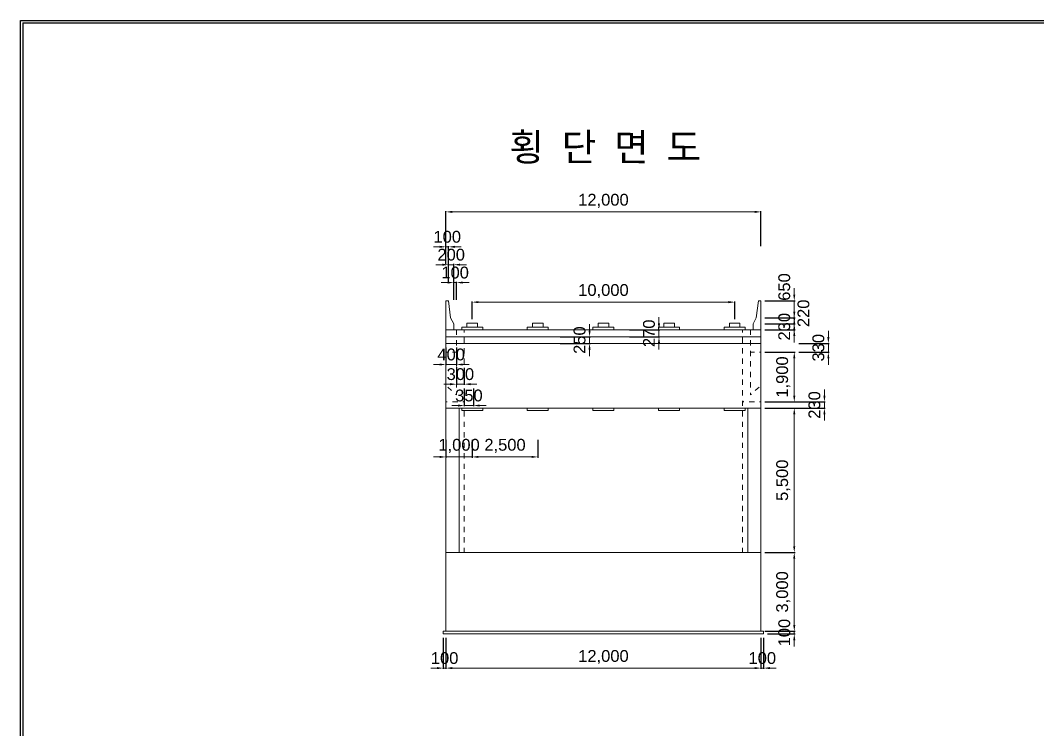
# Model space of a CAD drawing. Header units: metres. Extents: x -5059821 to -4982321, y -15782685 to -15728685.
# Drawn here: x -5059821 to -5021071, y -15755685 to -15728685 of the extents above; entities that cross this region are included whole.
import ezdxf
from ezdxf.enums import TextEntityAlignment as Align

# ---------------------------------------------------------------- set-up
doc = ezdxf.new("R2010")
doc.units = ezdxf.units.M
doc.header["$MEASUREMENT"] = 0
doc.layers.get('Defpoints').update_dxf_attribs({"lineweight": 0})
for name, color, linetype, lineweight in [('A-DIM01', 1, 'Continuous', 0), ('Concrete', 4, 'Continuous', 0), ('Shoe', 5, 'Continuous', 0), ('Text', 3, 'Continuous', 0)]:
    doc.layers.add(name, color=color, linetype=linetype, lineweight=lineweight)
doc.styles.get("Standard").update_dxf_attribs({"font": '', "height": 5})
doc.styles.add('style2', font='arial.ttf')
doc.styles.add('돋움', font='')
doc.styles.get('STANDARD').set_extended_font_data('GulimChe')
doc.styles.get('돋움').set_extended_font_data('Dotum')
doc.dimstyles.new('DIM01', dxfattribs={"dimtxt": 3.5, "dimasz": 0.8, "dimexe": 2, "dimexo": 10, "dimgap": 1.25, "dimtad": 1, "dimdec": 0, "dimzin": 0, "dimtxsty": '돋움', "dimcen": 0.09, "dimclrd": 1, "dimclre": 1, "dimclrt": 256, "dimadec": 0, "dimazin": 0, "dimtfac": 0.072, "dimtdec": 0, "dimtix": 1, "dimtmove": 2, "dimatfit": 3, "dimfxl": 1, "dimtolj": 1, "dimtzin": 0, "dimlwd": -1, "dimarcsym": 0})

# ---------------------------------------------------------------- blocks, each defined once
blk = doc.blocks.new('*D73')
at = {"layer": 'A-DIM01', "color": 1, "lineweight": -2}
for p, q in [((-5043609.867925, -15744653.787149), (-5043609.867925, -15745333.915286)), ((-5042609.867925, -15744653.287149), (-5042609.867925, -15745333.915286))]:
    blk.add_line(p, q, dxfattribs=at)
at = {"layer": 'A-DIM01', "color": 1}
for p, q in [((-5043849.867925, -15745303.915286), (-5044089.867925, -15745303.915286)), ((-5043609.867925, -15745303.915286), (-5042609.867925, -15745303.915286)), ((-5042369.867925, -15745303.915286), (-5042129.867925, -15745303.915286))]:
    blk.add_line(p, q, dxfattribs=at)
for points in [[(-5043849.867925, -15745263.915286), (-5043849.867925, -15745343.915286), (-5043609.867925, -15745303.915286)], [(-5042369.867925, -15745263.915286), (-5042369.867925, -15745343.915286), (-5042609.867925, -15745303.915286)]]:
    blk.add_solid(points, dxfattribs=at)
at = {"layer": 'Defpoints', "color": 0}
for p in [(-5043609.867925, -15744503.787149), (-5042609.867925, -15744503.287149), (-5042609.867925, -15745303.915286)]:
    blk.add_point(p, dxfattribs=at)
at = {"layer": 'A-DIM01', "color": 7, "insert": (-5043109.867925, -15744883.485545), "char_height": 450, "attachment_point": 5, "style": 'style2'}
blk.add_mtext('\\A1;1,000', dxfattribs=at)
blk = doc.blocks.new('*D75')
at = {"layer": 'A-DIM01', "color": 1, "lineweight": -2}
for p, q in [((-5042609.867925, -15744653.287149), (-5042609.867925, -15745333.415286)), ((-5040109.867925, -15744652.787149), (-5040109.867925, -15745333.415286))]:
    blk.add_line(p, q, dxfattribs=at)
at = {"layer": 'A-DIM01', "color": 1}
blk.add_line((-5042369.867925, -15745303.415286), (-5040349.867925, -15745303.415286), dxfattribs=at)
for points in [[(-5042369.867925, -15745263.415286), (-5042369.867925, -15745343.415286), (-5042609.867925, -15745303.415286)], [(-5040349.867925, -15745263.415286), (-5040349.867925, -15745343.415286), (-5040109.867925, -15745303.415286)]]:
    blk.add_solid(points, dxfattribs=at)
at = {"layer": 'Defpoints', "color": 0}
for p in [(-5042609.867925, -15744503.287149), (-5040109.867925, -15744502.787149), (-5040109.867925, -15745303.415286)]:
    blk.add_point(p, dxfattribs=at)
at = {"layer": 'A-DIM01', "color": 7, "insert": (-5041359.867925, -15744882.985545), "char_height": 450, "attachment_point": 5, "style": 'style2'}
blk.add_mtext('\\A1;2,500', dxfattribs=at)
blk = doc.blocks.new('*D77')
at = {"layer": 'A-DIM01', "color": 1, "lineweight": -2}
for p, q in [((-5042909.867925, -15742697.343289), (-5042909.867925, -15743377.471426)), ((-5042559.867925, -15742696.843289), (-5042559.867925, -15743377.471426))]:
    blk.add_line(p, q, dxfattribs=at)
at = {"layer": 'A-DIM01', "color": 1}
for p, q in [((-5043149.867925, -15743347.471426), (-5043389.867925, -15743347.471426)), ((-5042909.867925, -15743347.471426), (-5042559.867925, -15743347.471426)), ((-5042319.867925, -15743347.471426), (-5042079.867925, -15743347.471426))]:
    blk.add_line(p, q, dxfattribs=at)
for points in [[(-5043149.867925, -15743307.471426), (-5043149.867925, -15743387.471426), (-5042909.867925, -15743347.471426)], [(-5042319.867925, -15743307.471426), (-5042319.867925, -15743387.471426), (-5042559.867925, -15743347.471426)]]:
    blk.add_solid(points, dxfattribs=at)
at = {"layer": 'Defpoints', "color": 0}
for p in [(-5042909.867925, -15742547.343289), (-5042559.867925, -15742546.843289), (-5042559.867925, -15743347.471426)]:
    blk.add_point(p, dxfattribs=at)
at = {"layer": 'A-DIM01', "color": 7, "insert": (-5042734.867925, -15742967.560103), "char_height": 450, "attachment_point": 5, "style": 'style2'}
blk.add_mtext('\\A1;350', dxfattribs=at)
blk = doc.blocks.new('*D79')
at = {"layer": 'A-DIM01', "color": 1, "lineweight": -2}
for p, q in [((-5043209.867925, -15741884.534485), (-5043209.867925, -15742564.662622)), ((-5042909.867925, -15741912.111054), (-5042909.867925, -15742564.662622))]:
    blk.add_line(p, q, dxfattribs=at)
at = {"layer": 'A-DIM01', "color": 1}
for p, q in [((-5043449.867925, -15742534.662622), (-5043689.867925, -15742534.662622)), ((-5043209.867925, -15742534.662622), (-5042909.867925, -15742534.662622)), ((-5042669.867925, -15742534.662622), (-5042429.867925, -15742534.662622))]:
    blk.add_line(p, q, dxfattribs=at)
for points in [[(-5043449.867925, -15742494.662622), (-5043449.867925, -15742574.662622), (-5043209.867925, -15742534.662622)], [(-5042669.867925, -15742494.662622), (-5042669.867925, -15742574.662622), (-5042909.867925, -15742534.662622)]]:
    blk.add_solid(points, dxfattribs=at)
at = {"layer": 'Defpoints', "color": 0}
for p in [(-5043209.867925, -15741734.534485), (-5042909.867925, -15741762.111054), (-5042909.867925, -15742534.662622)]:
    blk.add_point(p, dxfattribs=at)
at = {"layer": 'A-DIM01', "color": 7, "insert": (-5043059.867925, -15742154.751299), "char_height": 450, "attachment_point": 5, "style": 'style2'}
blk.add_mtext('\\A1;300', dxfattribs=at)
blk = doc.blocks.new('*D81')
at = {"layer": 'A-DIM01', "color": 1, "lineweight": -2}
for p, q in [((-5043609.867925, -15741135.970569), (-5043609.867925, -15741816.098706)), ((-5043209.867925, -15741132.111054), (-5043209.867925, -15741816.098706))]:
    blk.add_line(p, q, dxfattribs=at)
at = {"layer": 'A-DIM01', "color": 1}
for p, q in [((-5043849.867925, -15741786.098706), (-5044089.867925, -15741786.098706)), ((-5043609.867925, -15741786.098706), (-5043209.867925, -15741786.098706)), ((-5042969.867925, -15741786.098706), (-5042729.867925, -15741786.098706))]:
    blk.add_line(p, q, dxfattribs=at)
for points in [[(-5043849.867925, -15741746.098706), (-5043849.867925, -15741826.098706), (-5043609.867925, -15741786.098706)], [(-5042969.867925, -15741746.098706), (-5042969.867925, -15741826.098706), (-5043209.867925, -15741786.098706)]]:
    blk.add_solid(points, dxfattribs=at)
at = {"layer": 'Defpoints', "color": 0}
for p in [(-5043609.867925, -15740985.970569), (-5043209.867925, -15740982.111054), (-5043209.867925, -15741786.098706)]:
    blk.add_point(p, dxfattribs=at)
at = {"layer": 'A-DIM01', "color": 7, "insert": (-5043409.867925, -15741406.340862), "char_height": 450, "attachment_point": 5, "style": 'style2'}
blk.add_mtext('\\A1;400', dxfattribs=at)
blk = doc.blocks.new('*D83')
at = {"layer": 'A-DIM01', "color": 1}
for p, q in [((-5043849.867925, -15737306.278162), (-5044089.867925, -15737306.278162)), ((-5043509.867925, -15737306.278162), (-5043609.867925, -15737306.278162)), ((-5043269.867925, -15737306.278162), (-5043029.867925, -15737306.278162))]:
    blk.add_line(p, q, dxfattribs=at)
at = {"layer": 'A-DIM01', "color": 1, "lineweight": -2}
for p, q in [((-5043609.867925, -15737956.906299), (-5043609.867925, -15737276.278162)), ((-5043509.867925, -15737956.906299), (-5043509.867925, -15737276.278162))]:
    blk.add_line(p, q, dxfattribs=at)
at = {"layer": 'A-DIM01', "color": 1}
for points in [[(-5043849.867925, -15737266.278162), (-5043849.867925, -15737346.278162), (-5043609.867925, -15737306.278162)], [(-5043269.867925, -15737266.278162), (-5043269.867925, -15737346.278162), (-5043509.867925, -15737306.278162)]]:
    blk.add_solid(points, dxfattribs=at)
at = {"layer": 'Defpoints', "color": 0}
for p in [(-5043609.867925, -15737306.278162), (-5043609.867925, -15738106.906299), (-5043509.867925, -15738106.906299)]:
    blk.add_point(p, dxfattribs=at)
at = {"layer": 'A-DIM01', "color": 7, "insert": (-5043559.867925, -15736926.520317), "char_height": 450, "attachment_point": 5, "style": 'style2'}
blk.add_mtext('\\A1;100', dxfattribs=at)
blk = doc.blocks.new('*D85')
at = {"layer": 'A-DIM01', "color": 1}
for p, q in [((-5043749.867925, -15737986.906299), (-5043989.867925, -15737986.906299)), ((-5043309.867925, -15737986.906299), (-5043509.867925, -15737986.906299)), ((-5043069.867925, -15737986.906299), (-5042829.867925, -15737986.906299))]:
    blk.add_line(p, q, dxfattribs=at)
at = {"layer": 'A-DIM01', "color": 1, "lineweight": -2}
for p, q in [((-5043509.867925, -15738637.534435), (-5043509.867925, -15737956.906299)), ((-5043309.867925, -15738637.534435), (-5043309.867925, -15737956.906299))]:
    blk.add_line(p, q, dxfattribs=at)
at = {"layer": 'A-DIM01', "color": 1}
for points in [[(-5043749.867925, -15737946.906299), (-5043749.867925, -15738026.906299), (-5043509.867925, -15737986.906299)], [(-5043069.867925, -15737946.906299), (-5043069.867925, -15738026.906299), (-5043309.867925, -15737986.906299)]]:
    blk.add_solid(points, dxfattribs=at)
at = {"layer": 'Defpoints', "color": 0}
for p in [(-5043509.867925, -15737986.906299), (-5043509.867925, -15738787.534435), (-5043309.867925, -15738787.534435)]:
    blk.add_point(p, dxfattribs=at)
at = {"layer": 'A-DIM01', "color": 7, "insert": (-5043409.867925, -15737607.148454), "char_height": 450, "attachment_point": 5, "style": 'style2'}
blk.add_mtext('\\A1;200', dxfattribs=at)
blk = doc.blocks.new('*D87')
at = {"layer": 'A-DIM01', "color": 1}
for p, q in [((-5043549.867925, -15738667.534435), (-5043789.867925, -15738667.534435)), ((-5043209.867925, -15738667.534435), (-5043309.867925, -15738667.534435)), ((-5042969.867925, -15738667.534435), (-5042729.867925, -15738667.534435))]:
    blk.add_line(p, q, dxfattribs=at)
at = {"layer": 'A-DIM01', "color": 1, "lineweight": -2}
for p, q in [((-5043309.867925, -15739318.162572), (-5043309.867925, -15738637.534435)), ((-5043209.867925, -15739318.162572), (-5043209.867925, -15738637.534435))]:
    blk.add_line(p, q, dxfattribs=at)
at = {"layer": 'A-DIM01', "color": 1}
for points in [[(-5043549.867925, -15738627.534435), (-5043549.867925, -15738707.534435), (-5043309.867925, -15738667.534435)], [(-5042969.867925, -15738627.534435), (-5042969.867925, -15738707.534435), (-5043209.867925, -15738667.534435)]]:
    blk.add_solid(points, dxfattribs=at)
at = {"layer": 'Defpoints', "color": 0}
for p in [(-5043309.867925, -15738667.534435), (-5043309.867925, -15739468.162572), (-5043209.867925, -15739468.162572)]:
    blk.add_point(p, dxfattribs=at)
at = {"layer": 'A-DIM01', "color": 7, "insert": (-5043259.867925, -15738287.776591), "char_height": 450, "attachment_point": 5, "style": 'style2'}
blk.add_mtext('\\A1;100', dxfattribs=at)
blk = doc.blocks.new('*D89')
at = {"layer": 'A-DIM01', "color": 1, "lineweight": -2}
for p, q in [((-5043609.867925, -15737276.278162), (-5043609.867925, -15735945.521888)), ((-5031610.117925, -15737274.673995), (-5031610.117925, -15735945.521888))]:
    blk.add_line(p, q, dxfattribs=at)
at = {"layer": 'A-DIM01', "color": 1}
blk.add_line((-5031850.117925, -15735975.521888), (-5043369.867925, -15735975.521888), dxfattribs=at)
for points in [[(-5043369.867925, -15735935.521888), (-5043369.867925, -15736015.521888), (-5043609.867925, -15735975.521888)], [(-5031850.117925, -15735935.521888), (-5031850.117925, -15736015.521888), (-5031610.117925, -15735975.521888)]]:
    blk.add_solid(points, dxfattribs=at)
at = {"layer": 'Defpoints', "color": 0}
for p in [(-5043609.867925, -15735975.521888), (-5043609.867925, -15737426.278162), (-5031610.117925, -15737424.673995)]:
    blk.add_point(p, dxfattribs=at)
at = {"layer": 'A-DIM01', "color": 7, "insert": (-5037609.992925, -15735555.092148), "char_height": 450, "attachment_point": 5, "style": 'style2'}
blk.add_mtext('\\A1;12,000', dxfattribs=at)
blk = doc.blocks.new('*D91')
at = {"layer": 'A-DIM01', "color": 1, "lineweight": -2}
for p, q in [((-5042609.867925, -15740062.111054), (-5042609.867925, -15739381.482917)), ((-5032609.867925, -15740062.111054), (-5032609.867925, -15739381.482917))]:
    blk.add_line(p, q, dxfattribs=at)
at = {"layer": 'A-DIM01', "color": 1}
blk.add_line((-5032849.867925, -15739411.482917), (-5042369.867925, -15739411.482917), dxfattribs=at)
for points in [[(-5042369.867925, -15739371.482917), (-5042369.867925, -15739451.482917), (-5042609.867925, -15739411.482917)], [(-5032849.867925, -15739371.482917), (-5032849.867925, -15739451.482917), (-5032609.867925, -15739411.482917)]]:
    blk.add_solid(points, dxfattribs=at)
at = {"layer": 'Defpoints', "color": 0}
for p in [(-5042609.867925, -15739411.482917), (-5042609.867925, -15740212.111054), (-5032609.867925, -15740212.111054)]:
    blk.add_point(p, dxfattribs=at)
at = {"layer": 'A-DIM01', "color": 7, "insert": (-5037609.867925, -15738991.053176), "char_height": 450, "attachment_point": 5, "style": 'style2'}
blk.add_mtext('\\A1;10,000', dxfattribs=at)
blk = doc.blocks.new('*D93')
at = {"layer": 'A-DIM01', "color": 1, "lineweight": -2}
for p, q in [((-5031459.867925, -15743442.111054), (-5030311.472973, -15743442.111054)), ((-5031459.867925, -15748942.111054), (-5030311.472973, -15748942.111054))]:
    blk.add_line(p, q, dxfattribs=at)
at = {"layer": 'A-DIM01', "color": 1}
blk.add_line((-5030341.472973, -15748702.111054), (-5030341.472973, -15743682.111054), dxfattribs=at)
for points in [[(-5030381.472973, -15743682.111054), (-5030301.472973, -15743682.111054), (-5030341.472973, -15743442.111054)], [(-5030381.472973, -15748702.111054), (-5030301.472973, -15748702.111054), (-5030341.472973, -15748942.111054)]]:
    blk.add_solid(points, dxfattribs=at)
at = {"layer": 'Defpoints', "color": 0}
for p in [(-5031609.867925, -15743442.111054), (-5030341.472973, -15743442.111054), (-5031609.867925, -15748942.111054)]:
    blk.add_point(p, dxfattribs=at)
at = {"layer": 'A-DIM01', "color": 7, "insert": (-5030761.902714, -15746192.111054), "char_height": 450, "attachment_point": 5, "rotation": 90, "style": 'style2'}
blk.add_mtext('\\A1;5,500', dxfattribs=at)
blk = doc.blocks.new('*D95')
at = {"layer": 'A-DIM01', "color": 1}
for p, q in [((-5029193.078022, -15742972.111054), (-5029193.078022, -15742732.111054)), ((-5029193.078022, -15743442.111054), (-5029193.078022, -15743212.111054)), ((-5029193.078022, -15743682.111054), (-5029193.078022, -15743922.111054))]:
    blk.add_line(p, q, dxfattribs=at)
at = {"layer": 'A-DIM01', "color": 1, "lineweight": -2}
for p, q in [((-5030311.472973, -15743212.111054), (-5029163.078022, -15743212.111054)), ((-5030311.472973, -15743442.111054), (-5029163.078022, -15743442.111054))]:
    blk.add_line(p, q, dxfattribs=at)
at = {"layer": 'A-DIM01', "color": 1}
for points in [[(-5029233.078022, -15742972.111054), (-5029153.078022, -15742972.111054), (-5029193.078022, -15743212.111054)], [(-5029233.078022, -15743682.111054), (-5029153.078022, -15743682.111054), (-5029193.078022, -15743442.111054)]]:
    blk.add_solid(points, dxfattribs=at)
at = {"layer": 'Defpoints', "color": 0}
for p in [(-5030461.472973, -15743212.111054), (-5029193.078022, -15743212.111054), (-5030461.472973, -15743442.111054)]:
    blk.add_point(p, dxfattribs=at)
at = {"layer": 'A-DIM01', "color": 7, "insert": (-5029572.989345, -15743327.111054), "char_height": 450, "attachment_point": 5, "rotation": 90, "style": 'style2'}
blk.add_mtext('\\A1;230', dxfattribs=at)
blk = doc.blocks.new('*D97')
at = {"layer": 'A-DIM01', "color": 1, "lineweight": -2}
for p, q in [((-5031459.867925, -15741312.111054), (-5030311.472973, -15741312.111054)), ((-5031459.867925, -15743212.111054), (-5030311.472973, -15743212.111054))]:
    blk.add_line(p, q, dxfattribs=at)
at = {"layer": 'A-DIM01', "color": 1}
blk.add_line((-5030341.472973, -15742972.111054), (-5030341.472973, -15741552.111054), dxfattribs=at)
for points in [[(-5030381.472973, -15741552.111054), (-5030301.472973, -15741552.111054), (-5030341.472973, -15741312.111054)], [(-5030381.472973, -15742972.111054), (-5030301.472973, -15742972.111054), (-5030341.472973, -15743212.111054)]]:
    blk.add_solid(points, dxfattribs=at)
at = {"layer": 'Defpoints', "color": 0}
for p in [(-5031609.867925, -15741312.111054), (-5030341.472973, -15741312.111054), (-5031609.867925, -15743212.111054)]:
    blk.add_point(p, dxfattribs=at)
at = {"layer": 'A-DIM01', "color": 7, "insert": (-5030761.902714, -15742262.111054), "char_height": 450, "attachment_point": 5, "rotation": 90, "style": 'style2'}
blk.add_mtext('\\A1;1,900', dxfattribs=at)
blk = doc.blocks.new('*D99')
at = {"layer": 'A-DIM01', "color": 1, "lineweight": -2}
for p, q in [((-5031459.867925, -15748942.111054), (-5030311.472973, -15748942.111054)), ((-5031459.867925, -15751942.111054), (-5030311.472973, -15751942.111054))]:
    blk.add_line(p, q, dxfattribs=at)
at = {"layer": 'A-DIM01', "color": 1}
blk.add_line((-5030341.472973, -15751702.111054), (-5030341.472973, -15749182.111054), dxfattribs=at)
for points in [[(-5030381.472973, -15749182.111054), (-5030301.472973, -15749182.111054), (-5030341.472973, -15748942.111054)], [(-5030381.472973, -15751702.111054), (-5030301.472973, -15751702.111054), (-5030341.472973, -15751942.111054)]]:
    blk.add_solid(points, dxfattribs=at)
at = {"layer": 'Defpoints', "color": 0}
for p in [(-5031609.867925, -15748942.111054), (-5030341.472973, -15748942.111054), (-5031609.867925, -15751942.111054)]:
    blk.add_point(p, dxfattribs=at)
at = {"layer": 'A-DIM01', "color": 7, "insert": (-5030761.902714, -15750442.111054), "char_height": 450, "attachment_point": 5, "rotation": 90, "style": 'style2'}
blk.add_mtext('\\A1;3,000', dxfattribs=at)
blk = doc.blocks.new('*D101')
at = {"layer": 'A-DIM01', "color": 1}
for p, q in [((-5030341.472973, -15751702.111054), (-5030341.472973, -15751462.111054)), ((-5030341.472973, -15752042.111054), (-5030341.472973, -15751942.111054)), ((-5030341.472973, -15752282.111054), (-5030341.472973, -15752522.111054))]:
    blk.add_line(p, q, dxfattribs=at)
at = {"layer": 'A-DIM01', "color": 1, "lineweight": -2}
for p, q in [((-5031359.867925, -15751942.111054), (-5030311.472973, -15751942.111054)), ((-5031359.867925, -15752042.111054), (-5030311.472973, -15752042.111054))]:
    blk.add_line(p, q, dxfattribs=at)
at = {"layer": 'A-DIM01', "color": 1}
for points in [[(-5030381.472973, -15751702.111054), (-5030301.472973, -15751702.111054), (-5030341.472973, -15751942.111054)], [(-5030381.472973, -15752282.111054), (-5030301.472973, -15752282.111054), (-5030341.472973, -15752042.111054)]]:
    blk.add_solid(points, dxfattribs=at)
at = {"layer": 'Defpoints', "color": 0}
for p in [(-5031509.867925, -15751942.111054), (-5031509.867925, -15752042.111054), (-5030341.472973, -15751942.111054)]:
    blk.add_point(p, dxfattribs=at)
at = {"layer": 'A-DIM01', "color": 7, "insert": (-5030721.230818, -15751992.111054), "char_height": 450, "attachment_point": 5, "rotation": 90, "style": 'style2'}
blk.add_mtext('\\A1;100', dxfattribs=at)
blk = doc.blocks.new('*D103')
at = {"layer": 'A-DIM01', "color": 1, "lineweight": -2}
for p, q in [((-5043709.867925, -15752192.111054), (-5043709.867925, -15753372.367327)), ((-5043609.867925, -15752192.111054), (-5043609.867925, -15753372.367327))]:
    blk.add_line(p, q, dxfattribs=at)
at = {"layer": 'A-DIM01', "color": 1}
for p, q in [((-5043949.867925, -15753342.367327), (-5044189.867925, -15753342.367327)), ((-5043709.867925, -15753342.367327), (-5043609.867925, -15753342.367327)), ((-5043369.867925, -15753342.367327), (-5043129.867925, -15753342.367327))]:
    blk.add_line(p, q, dxfattribs=at)
for points in [[(-5043949.867925, -15753302.367327), (-5043949.867925, -15753382.367327), (-5043709.867925, -15753342.367327)], [(-5043369.867925, -15753302.367327), (-5043369.867925, -15753382.367327), (-5043609.867925, -15753342.367327)]]:
    blk.add_solid(points, dxfattribs=at)
at = {"layer": 'Defpoints', "color": 0}
for p in [(-5043709.867925, -15752042.111054), (-5043609.867925, -15752042.111054), (-5043609.867925, -15753342.367327)]:
    blk.add_point(p, dxfattribs=at)
at = {"layer": 'A-DIM01', "color": 7, "insert": (-5043659.867925, -15752962.609483), "char_height": 450, "attachment_point": 5, "style": 'style2'}
blk.add_mtext('\\A1;100', dxfattribs=at)
blk = doc.blocks.new('*D105')
at = {"layer": 'A-DIM01', "color": 1, "lineweight": -2}
for p, q in [((-5031609.867925, -15752192.111054), (-5031609.867925, -15753372.367327)), ((-5031509.867925, -15752192.111054), (-5031509.867925, -15753372.367327))]:
    blk.add_line(p, q, dxfattribs=at)
at = {"layer": 'A-DIM01', "color": 1}
for p, q in [((-5031849.867925, -15753342.367327), (-5032089.867925, -15753342.367327)), ((-5031609.867925, -15753342.367327), (-5031509.867925, -15753342.367327)), ((-5031269.867925, -15753342.367327), (-5031029.867925, -15753342.367327))]:
    blk.add_line(p, q, dxfattribs=at)
for points in [[(-5031849.867925, -15753302.367327), (-5031849.867925, -15753382.367327), (-5031609.867925, -15753342.367327)], [(-5031269.867925, -15753302.367327), (-5031269.867925, -15753382.367327), (-5031509.867925, -15753342.367327)]]:
    blk.add_solid(points, dxfattribs=at)
at = {"layer": 'Defpoints', "color": 0}
for p in [(-5031609.867925, -15752042.111054), (-5031509.867925, -15752042.111054), (-5031509.867925, -15753342.367327)]:
    blk.add_point(p, dxfattribs=at)
at = {"layer": 'A-DIM01', "color": 7, "insert": (-5031559.867925, -15752962.609483), "char_height": 450, "attachment_point": 5, "style": 'style2'}
blk.add_mtext('\\A1;100', dxfattribs=at)
blk = doc.blocks.new('*D107')
at = {"layer": 'A-DIM01', "color": 1, "lineweight": -2}
for p, q in [((-5043609.867925, -15752192.111054), (-5043609.867925, -15753372.367327)), ((-5031609.867925, -15752192.111054), (-5031609.867925, -15753372.367327))]:
    blk.add_line(p, q, dxfattribs=at)
at = {"layer": 'A-DIM01', "color": 1}
blk.add_line((-5043369.867925, -15753342.367327), (-5031849.867925, -15753342.367327), dxfattribs=at)
for points in [[(-5043369.867925, -15753302.367327), (-5043369.867925, -15753382.367327), (-5043609.867925, -15753342.367327)], [(-5031849.867925, -15753302.367327), (-5031849.867925, -15753382.367327), (-5031609.867925, -15753342.367327)]]:
    blk.add_solid(points, dxfattribs=at)
at = {"layer": 'Defpoints', "color": 0}
for p in [(-5043609.867925, -15752042.111054), (-5031609.867925, -15752042.111054), (-5031609.867925, -15753342.367327)]:
    blk.add_point(p, dxfattribs=at)
at = {"layer": 'A-DIM01', "color": 7, "insert": (-5037609.867925, -15752921.937586), "char_height": 450, "attachment_point": 5, "style": 'style2'}
blk.add_mtext('\\A1;12,000', dxfattribs=at)
blk = doc.blocks.new('*D109')
at = {"layer": 'A-DIM01', "color": 1}
for p, q in [((-5029043.078022, -15740742.111054), (-5029043.078022, -15740502.111054)), ((-5029043.078022, -15741312.111054), (-5029043.078022, -15740982.111054)), ((-5029043.078022, -15741552.111054), (-5029043.078022, -15741792.111054))]:
    blk.add_line(p, q, dxfattribs=at)
at = {"layer": 'A-DIM01', "color": 1, "lineweight": -2}
for p, q in [((-5030161.472973, -15740982.111054), (-5029013.078022, -15740982.111054)), ((-5030161.472973, -15741312.111054), (-5029013.078022, -15741312.111054))]:
    blk.add_line(p, q, dxfattribs=at)
at = {"layer": 'A-DIM01', "color": 1}
for points in [[(-5029083.078022, -15740742.111054), (-5029003.078022, -15740742.111054), (-5029043.078022, -15740982.111054)], [(-5029083.078022, -15741552.111054), (-5029003.078022, -15741552.111054), (-5029043.078022, -15741312.111054)]]:
    blk.add_solid(points, dxfattribs=at)
at = {"layer": 'Defpoints', "color": 0}
for p in [(-5030311.472973, -15740982.111054), (-5029043.078022, -15740982.111054), (-5030311.472973, -15741312.111054)]:
    blk.add_point(p, dxfattribs=at)
at = {"layer": 'A-DIM01', "color": 7, "insert": (-5029422.989345, -15741147.111054), "char_height": 450, "attachment_point": 5, "rotation": 90, "style": 'style2'}
blk.add_mtext('\\A1;330', dxfattribs=at)
blk = doc.blocks.new('*D111')
at = {"layer": 'A-DIM01', "color": 1}
for p, q in [((-5030341.472973, -15739992.111054), (-5030341.472973, -15739752.111054)), ((-5030341.472973, -15740462.111054), (-5030341.472973, -15740232.111054)), ((-5030341.472973, -15740702.111054), (-5030341.472973, -15740942.111054))]:
    blk.add_line(p, q, dxfattribs=at)
at = {"layer": 'A-DIM01', "color": 1, "lineweight": -2}
for p, q in [((-5031459.867925, -15740232.111054), (-5030311.472973, -15740232.111054)), ((-5031459.867925, -15740462.111054), (-5030311.472973, -15740462.111054))]:
    blk.add_line(p, q, dxfattribs=at)
at = {"layer": 'A-DIM01', "color": 1}
for points in [[(-5030381.472973, -15739992.111054), (-5030301.472973, -15739992.111054), (-5030341.472973, -15740232.111054)], [(-5030381.472973, -15740702.111054), (-5030301.472973, -15740702.111054), (-5030341.472973, -15740462.111054)]]:
    blk.add_solid(points, dxfattribs=at)
at = {"layer": 'Defpoints', "color": 0}
for p in [(-5031609.867925, -15740232.111054), (-5030341.472973, -15740232.111054), (-5031609.867925, -15740462.111054)]:
    blk.add_point(p, dxfattribs=at)
at = {"layer": 'A-DIM01', "color": 7, "insert": (-5030721.384297, -15740347.111054), "char_height": 450, "attachment_point": 5, "rotation": 90, "style": 'style2'}
blk.add_mtext('\\A1;230', dxfattribs=at)
blk = doc.blocks.new('*D113')
at = {"layer": 'A-DIM01', "color": 1}
for p, q in [((-5030341.472973, -15739772.111054), (-5030341.472973, -15739532.111054)), ((-5030341.472973, -15740232.111054), (-5030341.472973, -15740012.111054)), ((-5030341.472973, -15740472.111054), (-5030341.472973, -15740712.111054))]:
    blk.add_line(p, q, dxfattribs=at)
at = {"layer": 'A-DIM01', "color": 1, "lineweight": -2}
for p, q in [((-5031459.867925, -15740012.111054), (-5030311.472973, -15740012.111054)), ((-5031459.867925, -15740232.111054), (-5030311.472973, -15740232.111054))]:
    blk.add_line(p, q, dxfattribs=at)
at = {"layer": 'A-DIM01', "color": 1}
for points in [[(-5030381.472973, -15739772.111054), (-5030301.472973, -15739772.111054), (-5030341.472973, -15740012.111054)], [(-5030381.472973, -15740472.111054), (-5030301.472973, -15740472.111054), (-5030341.472973, -15740232.111054)]]:
    blk.add_solid(points, dxfattribs=at)
at = {"layer": 'Defpoints', "color": 0}
for p in [(-5031609.867925, -15740012.111054), (-5031609.867925, -15740232.111054), (-5030341.472973, -15740012.111054)]:
    blk.add_point(p, dxfattribs=at)
at = {"layer": 'A-DIM01', "color": 7, "insert": (-5029989.786203, -15739837.945658), "char_height": 450, "attachment_point": 5, "rotation": 90, "style": 'style2'}
blk.add_mtext('\\A1;220', dxfattribs=at)
blk = doc.blocks.new('*D115')
at = {"layer": 'A-DIM01', "color": 1}
for p, q in [((-5030341.472973, -15739122.111054), (-5030341.472973, -15738882.111054)), ((-5030341.472973, -15740012.111054), (-5030341.472973, -15739362.111054)), ((-5030341.472973, -15740252.111054), (-5030341.472973, -15740492.111054))]:
    blk.add_line(p, q, dxfattribs=at)
at = {"layer": 'A-DIM01', "color": 1, "lineweight": -2}
for p, q in [((-5031459.867925, -15739362.111054), (-5030311.472973, -15739362.111054)), ((-5031459.867925, -15740012.111054), (-5030311.472973, -15740012.111054))]:
    blk.add_line(p, q, dxfattribs=at)
at = {"layer": 'A-DIM01', "color": 1}
for points in [[(-5030381.472973, -15739122.111054), (-5030301.472973, -15739122.111054), (-5030341.472973, -15739362.111054)], [(-5030381.472973, -15740252.111054), (-5030301.472973, -15740252.111054), (-5030341.472973, -15740012.111054)]]:
    blk.add_solid(points, dxfattribs=at)
at = {"layer": 'Defpoints', "color": 0}
for p in [(-5031609.867925, -15739362.111054), (-5030341.472973, -15739362.111054), (-5031609.867925, -15740012.111054)]:
    blk.add_point(p, dxfattribs=at)
at = {"layer": 'A-DIM01', "color": 7, "insert": (-5030721.230818, -15738835.242673), "char_height": 450, "attachment_point": 5, "rotation": 90, "style": 'style2'}
blk.add_mtext('\\A1;650', dxfattribs=at)
blk = doc.blocks.new('*D117')
at = {"layer": 'A-DIM01', "color": 1}
for p, q in [((-5038138.683288, -15740492.111054), (-5038138.683288, -15740252.111054)), ((-5038138.683288, -15740982.111054), (-5038138.683288, -15740732.111054)), ((-5038138.683288, -15741222.111054), (-5038138.683288, -15741462.111054))]:
    blk.add_line(p, q, dxfattribs=at)
at = {"layer": 'A-DIM01', "color": 1, "lineweight": -2}
for p, q in [((-5039257.07824, -15740732.111054), (-5038108.683288, -15740732.111054)), ((-5039257.07824, -15740982.111054), (-5038108.683288, -15740982.111054))]:
    blk.add_line(p, q, dxfattribs=at)
at = {"layer": 'A-DIM01', "color": 1}
for points in [[(-5038178.683288, -15740492.111054), (-5038098.683288, -15740492.111054), (-5038138.683288, -15740732.111054)], [(-5038178.683288, -15741222.111054), (-5038098.683288, -15741222.111054), (-5038138.683288, -15740982.111054)]]:
    blk.add_solid(points, dxfattribs=at)
at = {"layer": 'Defpoints', "color": 0}
for p in [(-5039407.07824, -15740732.111054), (-5039407.07824, -15740982.111054), (-5038138.683288, -15740732.111054)]:
    blk.add_point(p, dxfattribs=at)
at = {"layer": 'A-DIM01', "color": 7, "insert": (-5038518.441133, -15740857.111054), "char_height": 450, "attachment_point": 5, "rotation": 90, "style": 'style2'}
blk.add_mtext('\\A1;250', dxfattribs=at)
blk = doc.blocks.new('*D119')
at = {"layer": 'A-DIM01', "color": 1}
for p, q in [((-5035494.824341, -15740222.111054), (-5035494.824341, -15739982.111054)), ((-5035494.824341, -15740732.111054), (-5035494.824341, -15740462.111054)), ((-5035494.824341, -15740972.111054), (-5035494.824341, -15741212.111054))]:
    blk.add_line(p, q, dxfattribs=at)
at = {"layer": 'A-DIM01', "color": 1, "lineweight": -2}
for p, q in [((-5036613.219293, -15740462.111054), (-5035464.824341, -15740462.111054)), ((-5036613.219293, -15740732.111054), (-5035464.824341, -15740732.111054))]:
    blk.add_line(p, q, dxfattribs=at)
at = {"layer": 'A-DIM01', "color": 1}
for points in [[(-5035534.824341, -15740222.111054), (-5035454.824341, -15740222.111054), (-5035494.824341, -15740462.111054)], [(-5035534.824341, -15740972.111054), (-5035454.824341, -15740972.111054), (-5035494.824341, -15740732.111054)]]:
    blk.add_solid(points, dxfattribs=at)
at = {"layer": 'Defpoints', "color": 0}
for p in [(-5036763.219293, -15740462.111054), (-5035494.824341, -15740462.111054), (-5036763.219293, -15740732.111054)]:
    blk.add_point(p, dxfattribs=at)
at = {"layer": 'A-DIM01', "color": 7, "insert": (-5035874.582186, -15740597.111054), "char_height": 450, "attachment_point": 5, "rotation": 90, "style": 'style2'}
blk.add_mtext('\\A1;270', dxfattribs=at)

msp = doc.modelspace()

# ---------------------------------------------------------------- linework, layer by layer
for p, q in [((-5059820.855646, -15782684.998937), (-5059820.855646, -15728684.998937)), ((-5059820.855646, -15728684.998937), (-4982320.855646, -15728684.998937)), ((-5059720.855646, -15728784.998937), (-5059720.855646, -15782584.998937)), ((-5059720.855646, -15728784.998937), (-4982420.855646, -15728784.998937))]:
    msp.add_line(p, q)
at = {"layer": 'Concrete'}
for p, q in [((-5043609.867925, -15739362.111054), (-5043509.867925, -15739362.111054)), ((-5043609.867925, -15740462.111054), (-5043609.867925, -15739362.111054)), ((-5043509.867925, -15739362.111054), (-5043429.867925, -15740012.111054)), ((-5031709.867925, -15739362.111054), (-5031789.867925, -15740012.111054)), ((-5031609.867925, -15739362.111054), (-5031709.867925, -15739362.111054)), ((-5031609.867925, -15740462.111054), (-5031609.867925, -15739362.111054)), ((-5043429.867925, -15740012.111054), (-5043309.867925, -15740232.111054)), ((-5043309.867925, -15740232.111054), (-5043309.867925, -15740462.111054)), ((-5031789.867925, -15740012.111054), (-5031909.867925, -15740232.111054)), ((-5031909.867925, -15740232.111054), (-5031909.867925, -15740462.111054)), ((-5043609.867925, -15743442.111054), (-5043609.867925, -15740462.111054)), ((-5043609.867925, -15740462.111054), (-5031609.867925, -15740462.111054)), ((-5043209.867925, -15740662.111054), (-5043209.867925, -15740462.111054)), ((-5042909.867925, -15740562.111054), (-5042909.867925, -15740462.111054)), ((-5032309.867925, -15740562.111054), (-5032309.867925, -15740462.111054)), ((-5032009.867925, -15740662.111054), (-5032009.867925, -15740462.111054)), ((-5031609.867925, -15740462.111054), (-5031609.867925, -15743442.111054)), ((-5043609.867925, -15740732.111054), (-5031609.867925, -15740732.111054)), ((-5043609.867925, -15740982.111054), (-5031609.867925, -15740982.111054)), ((-5043209.867925, -15741062.111054), (-5043209.867925, -15740862.111054)), ((-5042909.867925, -15740962.111054), (-5042909.867925, -15740762.111054)), ((-5032309.867925, -15740962.111054), (-5032309.867925, -15740762.111054)), ((-5032009.867925, -15741062.111054), (-5032009.867925, -15740862.111054)), ((-5043609.867925, -15741312.111054), (-5043559.867925, -15741312.111054)), ((-5043359.867925, -15741312.111054), (-5043209.867925, -15741312.111054)), ((-5043209.867925, -15741462.111054), (-5043209.867925, -15741262.111054)), ((-5042909.867925, -15741362.111054), (-5042909.867925, -15741162.111054)), ((-5032309.867925, -15741362.111054), (-5032309.867925, -15741162.111054)), ((-5032009.867925, -15741462.111054), (-5032009.867925, -15741262.111054)), ((-5031859.867925, -15741312.111054), (-5032009.867925, -15741312.111054)), ((-5031609.867925, -15741312.111054), (-5031659.867925, -15741312.111054)), ((-5043209.867925, -15741862.111054), (-5043209.867925, -15741662.111054)), ((-5042909.867925, -15741762.111054), (-5042909.867925, -15741562.111054)), ((-5032309.867925, -15741762.111054), (-5032309.867925, -15741562.111054)), ((-5032009.867925, -15741862.111054), (-5032009.867925, -15741662.111054)), ((-5043209.867925, -15742262.111054), (-5043209.867925, -15742062.111054)), ((-5043209.867925, -15742262.111054), (-5043209.867925, -15742062.111054)), ((-5043209.867925, -15742262.111054), (-5043209.867925, -15742062.111054)), ((-5043209.867925, -15742262.111054), (-5043209.867925, -15742062.111054)), ((-5042909.867925, -15742162.111054), (-5042909.867925, -15741962.111054)), ((-5032309.867925, -15742162.111054), (-5032309.867925, -15741962.111054)), ((-5032009.867925, -15742262.111054), (-5032009.867925, -15742062.111054)), ((-5032009.867925, -15742262.111054), (-5032009.867925, -15742062.111054)), ((-5032009.867925, -15742262.111054), (-5032009.867925, -15742062.111054)), ((-5032009.867925, -15742262.111054), (-5032009.867925, -15742062.111054)), ((-5043209.867925, -15742662.111054), (-5043209.867925, -15742462.111054)), ((-5043209.867925, -15742662.111054), (-5043209.867925, -15742462.111054)), ((-5043209.867925, -15742662.111054), (-5043209.867925, -15742462.111054)), ((-5043209.867925, -15742662.111054), (-5043209.867925, -15742462.111054)), ((-5042909.867925, -15742562.111054), (-5042909.867925, -15742362.111054)), ((-5042909.867925, -15742562.111054), (-5042909.867925, -15742362.111054)), ((-5042909.867925, -15742562.111054), (-5042909.867925, -15742362.111054)), ((-5042909.867925, -15742562.111054), (-5042909.867925, -15742362.111054)), ((-5032309.867925, -15742562.111054), (-5032309.867925, -15742362.111054)), ((-5032309.867925, -15742562.111054), (-5032309.867925, -15742362.111054)), ((-5032309.867925, -15742562.111054), (-5032309.867925, -15742362.111054)), ((-5032309.867925, -15742562.111054), (-5032309.867925, -15742362.111054)), ((-5032009.867925, -15742662.111054), (-5032009.867925, -15742462.111054)), ((-5032009.867925, -15742662.111054), (-5032009.867925, -15742462.111054)), ((-5032009.867925, -15742662.111054), (-5032009.867925, -15742462.111054)), ((-5032009.867925, -15742662.111054), (-5032009.867925, -15742462.111054)), ((-5043391.866181, -15742776.017393), (-5043540.173337, -15742641.834728)), ((-5043209.867925, -15742940.682482), (-5043243.559026, -15742910.200058)), ((-5043209.867925, -15742940.682482), (-5043209.867925, -15742862.111054)), ((-5043209.867925, -15742940.682482), (-5043209.867925, -15742862.111054)), ((-5043209.867925, -15742940.682482), (-5043209.867925, -15742862.111054)), ((-5043209.867925, -15742940.682482), (-5043209.867925, -15742862.111054)), ((-5042909.867925, -15742962.111054), (-5042909.867925, -15742762.111054)), ((-5042909.867925, -15742962.111054), (-5042909.867925, -15742762.111054)), ((-5042909.867925, -15742962.111054), (-5042909.867925, -15742762.111054)), ((-5042909.867925, -15742962.111054), (-5042909.867925, -15742762.111054)), ((-5032309.867925, -15742962.111054), (-5032309.867925, -15742762.111054)), ((-5032309.867925, -15742962.111054), (-5032309.867925, -15742762.111054)), ((-5032309.867925, -15742962.111054), (-5032309.867925, -15742762.111054)), ((-5032309.867925, -15742962.111054), (-5032309.867925, -15742762.111054)), ((-5032009.867925, -15742940.682482), (-5032009.867925, -15742862.111054)), ((-5032009.867925, -15742940.682482), (-5032009.867925, -15742862.111054)), ((-5032009.867925, -15742940.682482), (-5032009.867925, -15742862.111054)), ((-5032009.867925, -15742940.682482), (-5032009.867925, -15742862.111054)), ((-5032009.867925, -15742940.682482), (-5031976.176824, -15742910.200058)), ((-5031827.869669, -15742776.017393), (-5031679.562513, -15742641.834728)), ((-5043559.867925, -15743212.111054), (-5043609.867925, -15743212.111054)), ((-5043559.867925, -15743212.111054), (-5043609.867925, -15743212.111054)), ((-5043559.867925, -15743212.111054), (-5043609.867925, -15743212.111054)), ((-5043559.867925, -15743212.111054), (-5043609.867925, -15743212.111054)), ((-5043159.867925, -15743212.111054), (-5043359.867925, -15743212.111054)), ((-5043159.867925, -15743212.111054), (-5043359.867925, -15743212.111054)), ((-5043159.867925, -15743212.111054), (-5043359.867925, -15743212.111054)), ((-5043159.867925, -15743212.111054), (-5043359.867925, -15743212.111054)), ((-5042909.867925, -15743212.111054), (-5042959.867925, -15743212.111054)), ((-5042909.867925, -15743212.111054), (-5042959.867925, -15743212.111054)), ((-5042909.867925, -15743212.111054), (-5042959.867925, -15743212.111054)), ((-5042909.867925, -15743212.111054), (-5042959.867925, -15743212.111054)), ((-5042909.867925, -15743212.111054), (-5042946.944714, -15743178.565388)), ((-5042909.867925, -15743362.111054), (-5042909.867925, -15743162.111054)), ((-5042909.867925, -15743362.111054), (-5042909.867925, -15743162.111054)), ((-5042909.867925, -15743362.111054), (-5042909.867925, -15743162.111054)), ((-5042909.867925, -15743362.111054), (-5042909.867925, -15743162.111054)), ((-5032309.867925, -15743362.111054), (-5032309.867925, -15743162.111054)), ((-5032309.867925, -15743362.111054), (-5032309.867925, -15743162.111054)), ((-5032309.867925, -15743362.111054), (-5032309.867925, -15743162.111054)), ((-5032309.867925, -15743362.111054), (-5032309.867925, -15743162.111054)), ((-5032309.867925, -15743212.111054), (-5032272.791136, -15743178.565388)), ((-5032309.867925, -15743212.111054), (-5032259.867925, -15743212.111054)), ((-5032309.867925, -15743212.111054), (-5032259.867925, -15743212.111054)), ((-5032309.867925, -15743212.111054), (-5032259.867925, -15743212.111054)), ((-5032309.867925, -15743212.111054), (-5032259.867925, -15743212.111054)), ((-5032059.867925, -15743212.111054), (-5031859.867925, -15743212.111054)), ((-5032059.867925, -15743212.111054), (-5031859.867925, -15743212.111054)), ((-5032059.867925, -15743212.111054), (-5031859.867925, -15743212.111054)), ((-5032059.867925, -15743212.111054), (-5031859.867925, -15743212.111054)), ((-5031659.867925, -15743212.111054), (-5031609.867925, -15743212.111054)), ((-5031659.867925, -15743212.111054), (-5031609.867925, -15743212.111054)), ((-5031659.867925, -15743212.111054), (-5031609.867925, -15743212.111054)), ((-5031659.867925, -15743212.111054), (-5031609.867925, -15743212.111054)), ((-5043109.867925, -15743442.111054), (-5043609.867925, -15743442.111054)), ((-5043609.867925, -15743442.111054), (-5043609.867925, -15748942.111054)), ((-5043109.867925, -15748942.111054), (-5043109.867925, -15743442.111054)), ((-5043109.867925, -15743442.111054), (-5032109.867925, -15743442.111054)), ((-5043009.867925, -15743442.111054), (-5043009.867925, -15743542.111054)), ((-5043009.867925, -15743542.111054), (-5042209.867925, -15743542.111054)), ((-5042909.867925, -15743762.111054), (-5042909.867925, -15743562.111054)), ((-5042209.867925, -15743542.111054), (-5042209.867925, -15743442.111054)), ((-5040509.867925, -15743442.111054), (-5040509.867925, -15743542.111054)), ((-5040509.867925, -15743542.111054), (-5039709.867925, -15743542.111054)), ((-5039709.867925, -15743542.111054), (-5039709.867925, -15743442.111054)), ((-5038009.867925, -15743442.111054), (-5038009.867925, -15743542.111054)), ((-5038009.867925, -15743542.111054), (-5037209.867925, -15743542.111054)), ((-5037209.867925, -15743542.111054), (-5037209.867925, -15743442.111054)), ((-5035509.867925, -15743442.111054), (-5035509.867925, -15743542.111054)), ((-5035509.867925, -15743542.111054), (-5034709.867925, -15743542.111054)), ((-5034709.867925, -15743542.111054), (-5034709.867925, -15743442.111054)), ((-5033009.867925, -15743442.111054), (-5033009.867925, -15743542.111054)), ((-5033009.867925, -15743542.111054), (-5032209.867925, -15743542.111054)), ((-5032309.867925, -15743762.111054), (-5032309.867925, -15743562.111054)), ((-5032209.867925, -15743542.111054), (-5032209.867925, -15743442.111054)), ((-5032109.867925, -15743442.111054), (-5032109.867925, -15748942.111054)), ((-5031609.867925, -15743442.111054), (-5032109.867925, -15743442.111054)), ((-5031609.867925, -15748942.111054), (-5031609.867925, -15743442.111054)), ((-5042909.867925, -15744162.111054), (-5042909.867925, -15743962.111054)), ((-5032309.867925, -15744162.111054), (-5032309.867925, -15743962.111054)), ((-5042909.867925, -15744562.111054), (-5042909.867925, -15744362.111054)), ((-5032309.867925, -15744562.111054), (-5032309.867925, -15744362.111054)), ((-5042909.867925, -15744962.111054), (-5042909.867925, -15744762.111054)), ((-5032309.867925, -15744962.111054), (-5032309.867925, -15744762.111054)), ((-5042909.867925, -15745362.111054), (-5042909.867925, -15745162.111054)), ((-5032309.867925, -15745362.111054), (-5032309.867925, -15745162.111054)), ((-5042909.867925, -15745762.111054), (-5042909.867925, -15745562.111054)), ((-5032309.867925, -15745762.111054), (-5032309.867925, -15745562.111054)), ((-5042909.867925, -15746162.111054), (-5042909.867925, -15745962.111054)), ((-5032309.867925, -15746162.111054), (-5032309.867925, -15745962.111054)), ((-5042909.867925, -15746562.111054), (-5042909.867925, -15746362.111054)), ((-5032309.867925, -15746562.111054), (-5032309.867925, -15746362.111054)), ((-5042909.867925, -15746962.111054), (-5042909.867925, -15746762.111054)), ((-5032309.867925, -15746962.111054), (-5032309.867925, -15746762.111054)), ((-5042909.867925, -15747362.111054), (-5042909.867925, -15747162.111054)), ((-5032309.867925, -15747362.111054), (-5032309.867925, -15747162.111054)), ((-5042909.867925, -15747762.111054), (-5042909.867925, -15747562.111054)), ((-5032309.867925, -15747762.111054), (-5032309.867925, -15747562.111054)), ((-5042909.867925, -15748162.111054), (-5042909.867925, -15747962.111054)), ((-5032309.867925, -15748162.111054), (-5032309.867925, -15747962.111054)), ((-5042909.867925, -15748562.111054), (-5042909.867925, -15748362.111054)), ((-5032309.867925, -15748562.111054), (-5032309.867925, -15748362.111054)), ((-5042909.867925, -15748942.111054), (-5042909.867925, -15748762.111054)), ((-5032309.867925, -15748942.111054), (-5032309.867925, -15748762.111054)), ((-5031609.867925, -15748942.111054), (-5043609.867925, -15748942.111054)), ((-5043609.867925, -15748942.111054), (-5043609.867925, -15751942.111054)), ((-5043609.867925, -15748942.111054), (-5043109.867925, -15748942.111054)), ((-5032109.867925, -15748942.111054), (-5043109.867925, -15748942.111054)), ((-5032109.867925, -15748942.111054), (-5031609.867925, -15748942.111054)), ((-5031609.867925, -15748942.111054), (-5031609.867925, -15751942.111054)), ((-5043709.867925, -15751942.111054), (-5031509.867925, -15751942.111054)), ((-5043709.867925, -15752042.111054), (-5043709.867925, -15751942.111054)), ((-5031509.867925, -15752042.111054), (-5043709.867925, -15752042.111054)), ((-5031509.867925, -15751942.111054), (-5031509.867925, -15752042.111054))]:
    msp.add_line(p, q, dxfattribs=at)
at = {"layer": 'Shoe'}
for p, q in [((-5042809.867925, -15740212.111054), (-5042409.867925, -15740212.111054)), ((-5042809.867925, -15740212.111054), (-5042809.867925, -15740362.111054)), ((-5042409.867925, -15740212.111054), (-5042409.867925, -15740362.111054)), ((-5040309.867925, -15740212.111054), (-5039909.867925, -15740212.111054)), ((-5040309.867925, -15740212.111054), (-5040309.867925, -15740362.111054)), ((-5039909.867925, -15740212.111054), (-5039909.867925, -15740362.111054)), ((-5037809.867925, -15740212.111054), (-5037409.867925, -15740212.111054)), ((-5037809.867925, -15740212.111054), (-5037809.867925, -15740362.111054)), ((-5037409.867925, -15740212.111054), (-5037409.867925, -15740362.111054)), ((-5035309.867925, -15740212.111054), (-5034909.867925, -15740212.111054)), ((-5035309.867925, -15740212.111054), (-5035309.867925, -15740362.111054)), ((-5034909.867925, -15740212.111054), (-5034909.867925, -15740362.111054)), ((-5032809.867925, -15740212.111054), (-5032409.867925, -15740212.111054)), ((-5032809.867925, -15740212.111054), (-5032809.867925, -15740362.111054)), ((-5032409.867925, -15740212.111054), (-5032409.867925, -15740362.111054)), ((-5043009.867925, -15740462.111054), (-5043009.867925, -15740362.111054)), ((-5043009.867925, -15740362.111054), (-5042209.867925, -15740362.111054)), ((-5042209.867925, -15740362.111054), (-5042209.867925, -15740462.111054)), ((-5040509.867925, -15740462.111054), (-5040509.867925, -15740362.111054)), ((-5040509.867925, -15740362.111054), (-5039709.867925, -15740362.111054)), ((-5039709.867925, -15740362.111054), (-5039709.867925, -15740462.111054)), ((-5038009.867925, -15740462.111054), (-5038009.867925, -15740362.111054)), ((-5038009.867925, -15740362.111054), (-5037209.867925, -15740362.111054)), ((-5037209.867925, -15740362.111054), (-5037209.867925, -15740462.111054)), ((-5035509.867925, -15740462.111054), (-5035509.867925, -15740362.111054)), ((-5035509.867925, -15740362.111054), (-5034709.867925, -15740362.111054)), ((-5034709.867925, -15740362.111054), (-5034709.867925, -15740462.111054)), ((-5033009.867925, -15740462.111054), (-5033009.867925, -15740362.111054)), ((-5033009.867925, -15740362.111054), (-5032209.867925, -15740362.111054)), ((-5032209.867925, -15740362.111054), (-5032209.867925, -15740462.111054))]:
    msp.add_line(p, q, dxfattribs=at)

# ---------------------------------------------------------------- texts
at = {"layer": 'Text'}
msp.add_text('횡 단 면 도', height=1050, rotation=359.939213, dxfattribs=at).set_placement((-5037544.243265, -15734036.793231), align=Align.CENTER)

# ---------------------------------------------------------------- dimensions: what is measured, and where the dimension line sits
at = {"layer": 'A-DIM01', "color": 1}
for base, p1, p2, angle, picture, middle in [((-5043609.867925, -15735975.521888), (-5031610.117925, -15737424.673995), (-5043609.867925, -15737426.278162), 180, '*D89', (-5037609.992925, -15735555.092148)), ((-5043609.867925, -15737306.278162), (-5043509.867925, -15738106.906299), (-5043609.867925, -15738106.906299), 180, '*D83', (-5043559.867925, -15736926.520317)), ((-5043509.867925, -15737986.906299), (-5043309.867925, -15738787.534435), (-5043509.867925, -15738787.534435), 180, '*D85', (-5043409.867925, -15737607.148454)), ((-5043309.867925, -15738667.534435), (-5043209.867925, -15739468.162572), (-5043309.867925, -15739468.162572), 180, '*D87', (-5043259.867925, -15738287.776591)), ((-5042609.867925, -15739411.482917), (-5032609.867925, -15740212.111054), (-5042609.867925, -15740212.111054), 180, '*D91', (-5037609.867925, -15738991.053176)), ((-5030341.472973, -15740232.111054), (-5031609.867925, -15740462.111054), (-5031609.867925, -15740232.111054), 90, '*D111', (-5030721.384297, -15740347.111054)), ((-5035494.824341, -15740462.111054), (-5036763.219293, -15740732.111054), (-5036763.219293, -15740462.111054), 90, '*D119', (-5035874.582186, -15740597.111054)), ((-5038138.683288, -15740732.111054), (-5039407.07824, -15740982.111054), (-5039407.07824, -15740732.111054), 90, '*D117', (-5038518.441133, -15740857.111054)), ((-5029043.078022, -15740982.111054), (-5030311.472973, -15741312.111054), (-5030311.472973, -15740982.111054), 90, '*D109', (-5029422.989345, -15741147.111054)), ((-5030341.472973, -15741312.111054), (-5031609.867925, -15743212.111054), (-5031609.867925, -15741312.111054), 90, '*D97', (-5030761.902714, -15742262.111054)), ((-5029193.078022, -15743212.111054), (-5030461.472973, -15743442.111054), (-5030461.472973, -15743212.111054), 90, '*D95', (-5029572.989345, -15743327.111054)), ((-5030341.472973, -15743442.111054), (-5031609.867925, -15748942.111054), (-5031609.867925, -15743442.111054), 90, '*D93', (-5030761.902714, -15746192.111054)), ((-5030341.472973, -15748942.111054), (-5031609.867925, -15751942.111054), (-5031609.867925, -15748942.111054), 90, '*D99', (-5030761.902714, -15750442.111054)), ((-5030341.472973, -15751942.111054), (-5031509.867925, -15752042.111054), (-5031509.867925, -15751942.111054), 90, '*D101', (-5030721.230818, -15751992.111054))]:
    dim = msp.add_linear_dim(base=base, p1=p1, p2=p2, angle=angle, dimstyle='DIM01', override={"dimscale": 30, "dimtxt": 15, "dimasz": 8, "dimexe": 1, "dimexo": 5, "dimgap": 5, "dimdsep": 46, "dimlunit": 6, "dimtxsty": 'style2', "dimclrt": 7}, dxfattribs=at)
    dim.commit()
    dim.dimension.update_dxf_attribs({"geometry": picture, "text_midpoint": middle})
for base, p1, p2, picture, middle in [((-5030341.472973, -15739362.111054), (-5031609.867925, -15740012.111054), (-5031609.867925, -15739362.111054), '*D115', (-5030721.230818, -15738835.242673)), ((-5030341.472973, -15740012.111054), (-5031609.867925, -15740232.111054), (-5031609.867925, -15740012.111054), '*D113', (-5029989.786203, -15739837.945658))]:
    dim = msp.add_linear_dim(base=base, p1=p1, p2=p2, angle=90, dimstyle='DIM01', override={"dimscale": 30, "dimtxt": 15, "dimasz": 8, "dimexe": 1, "dimexo": 5, "dimgap": 5, "dimdsep": 46, "dimlunit": 6, "dimtxsty": 'style2', "dimclrt": 7}, dxfattribs=at)
    dim.commit()
    dim.dimension.update_dxf_attribs({"geometry": picture, "text_midpoint": middle, "dimtype": 160})
for base, p1, p2, picture, middle in [((-5043209.867925, -15741786.098706), (-5043609.867925, -15740985.970569), (-5043209.867925, -15740982.111054), '*D81', (-5043409.867925, -15741406.340862)), ((-5042909.867925, -15742534.662622), (-5043209.867925, -15741734.534485), (-5042909.867925, -15741762.111054), '*D79', (-5043059.867925, -15742154.751299)), ((-5042559.867925, -15743347.471426), (-5042909.867925, -15742547.343289), (-5042559.867925, -15742546.843289), '*D77', (-5042734.867925, -15742967.560103)), ((-5042609.867925, -15745303.915286), (-5043609.867925, -15744503.787149), (-5042609.867925, -15744503.287149), '*D73', (-5043109.867925, -15744883.485545)), ((-5040109.867925, -15745303.415286), (-5042609.867925, -15744503.287149), (-5040109.867925, -15744502.787149), '*D75', (-5041359.867925, -15744882.985545)), ((-5043609.867925, -15753342.367327), (-5043709.867925, -15752042.111054), (-5043609.867925, -15752042.111054), '*D103', (-5043659.867925, -15752962.609483)), ((-5031609.867925, -15753342.367327), (-5043609.867925, -15752042.111054), (-5031609.867925, -15752042.111054), '*D107', (-5037609.867925, -15752921.937586)), ((-5031509.867925, -15753342.367327), (-5031609.867925, -15752042.111054), (-5031509.867925, -15752042.111054), '*D105', (-5031559.867925, -15752962.609483))]:
    dim = msp.add_linear_dim(base=base, p1=p1, p2=p2, dimstyle='DIM01', override={"dimscale": 30, "dimtxt": 15, "dimasz": 8, "dimexe": 1, "dimexo": 5, "dimgap": 5, "dimdsep": 46, "dimlunit": 6, "dimtxsty": 'style2', "dimclrt": 7}, dxfattribs=at)
    dim.commit()
    dim.dimension.update_dxf_attribs({"geometry": picture, "text_midpoint": middle})

doc.saveas('drawing.dxf')
